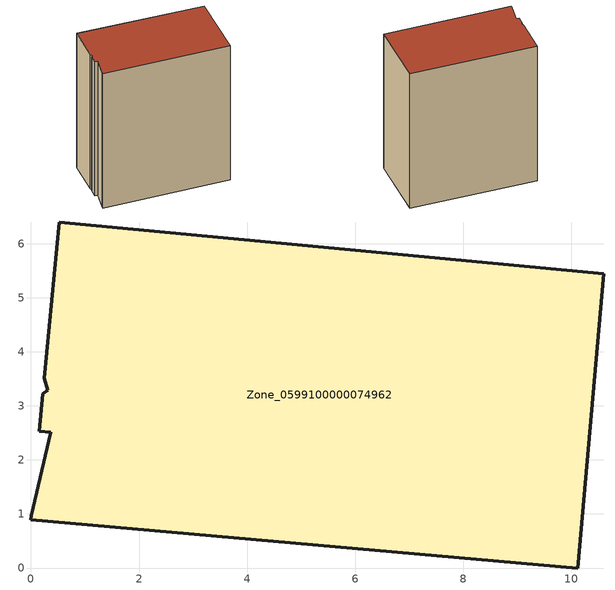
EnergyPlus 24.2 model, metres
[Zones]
Zone_0599100000074962
 floor ground (C_G): 0.36,2.51 0.15,2.53 0.22,3.23 0.31,3.29 0.25,3.51 0.52,6.4 10.59,5.44 10.12,0 0,0.89 0.01,0.97 z0
 wall outside (C_F): 0.52,6.4 0.25,3.51 0.31,3.29 0.22,3.23 0.15,2.53 0.36,2.51 0.01,0.97 0,0.89 10.12,0 10.59,5.44 0.52,6.4 z0:12.23
 roof outside (C_R): 0.15,2.53 0.36,2.51 0.01,0.97 0,0.89 10.12,0 10.59,5.44 0.52,6.4 0.25,3.51 0.31,3.29 0.22,3.23 z12.23
[BUILDING]
Pand.0599100000074962: North Axis=0; Terrain=City; Loads Convergence Tolerance Value=0.04; Temperature Convergence Tolerance Value=0.4; Solar Distribution=FullExterior; Maximum Number of Warmup Days=25; Minimum Number of Warmup Days=1
[Site:Location]
Rotterdam.The.Hague.AP_ZH_NLD Design_Conditions: Latitude=51.96; Longitude=4.45; Time Zone=1; Elevation=-4.5
[SITE:GROUNDTEMPERATURE:BUILDINGSURFACE]
18, 18, 18, 18, 18, 18, 18, 18, 18, 18, 18, 18
[MATERIAL] Thermal Absorptance=0.9; Solar Absorptance=0.7; Visible Absorptance=0.7
Name | Roughness | Thickness | Conductivity | Density | Specific Heat
G.TI.1946 | MediumSmooth | 0.15 | 1 | 540 | 1210
F.TI.1946 | Rough | 0.3 | 0.857143 | 1920 | 840
R.TI.1946 | MediumRough | 0.2 | 0.1 | 1500 | 1000
[CONSTRUCTION]
C_G: G.TI.1946
C_F: F.TI.1946
C_R: R.TI.1946
[ZONE]
Zone_0599100000074962: Type=1; Multiplier=1; Ceiling Height=Autocalculate; Volume=Autocalculate; Floor Area=autocalculate; Part of Total Floor Area=Yes
[ZONEINFILTRATION:DESIGNFLOWRATE]
Infil_Zone_0599100000074962: Zone or ZoneList or Space or SpaceList=Zone_0599100000074962; Schedule=AlwaysOn; Design Flow Rate Calculation Method=Flow/Area; Flow Rate per Floor Area=0.003; Constant Term Coefficient=1; Temperature Term Coefficient=0; Velocity Term Coefficient=0; Velocity Squared Term Coefficient=0
[HVACTEMPLATE:ZONE:IDEALLOADSAIRSYSTEM]
Zone_0599100000074962: Maximum Heating Supply Air Temperature=50; Minimum Cooling Supply Air Temperature=13; Maximum Heating Supply Air Humidity Ratio=0.0156; Minimum Cooling Supply Air Humidity Ratio=0.0077; Heating Limit=NoLimit; Cooling Limit=NoLimit; Dehumidification Control Type=ConstantSensibleHeatRatio; Cooling Sensible Heat Ratio=0.7; Dehumidification Setpoint=60; Humidification Control Type=None; Humidification Setpoint=30; Outdoor Air Method=None; Outdoor Air Flow Rate per Person=0.00944; Outdoor Air Flow Rate per Zone Floor Area=0; Outdoor Air Flow Rate per Zone=0; Demand Controlled Ventilation Type=None; Outdoor Air Economizer Type=NoEconomizer; Heat Recovery Type=None; Sensible Heat Recovery Effectiveness=0.7; Latent Heat Recovery Effectiveness=0.65
[ZONECONTROL:THERMOSTAT]
ThermostatControl_Zone_0599100000074962: Zone or ZoneList=Zone_0599100000074962; Control Type Schedule=DualSetpointControlType; Control 1=Thermostat_Zone_0599100000074962; Temperature Difference Between Cutout And Setpoint=0
[THERMOSTATSETPOINT:DUALSETPOINT]
Thermostat_Zone_0599100000074962: Heating Setpoint Temperature Schedule=HeatingSetpoint_Zone_0599100000074962; Cooling Setpoint Temperature Schedule=CoolingSetpoint_Zone_0599100000074962
[SCHEDULE:COMPACT]
HeatingSetpoint_Zone_0599100000074962: Through: 12/31, For: AllDays, Until: 24:00, 21
CoolingSetpoint_Zone_0599100000074962: Through: 12/31, For: AllDays, Until: 24:00, 24
DualSetpointControlType: Through: 12/31, For: AllDays, Until: 24:00, 4
AlwaysOn: Through: 12/31, For: AllDays, Until: 24:00, 1
